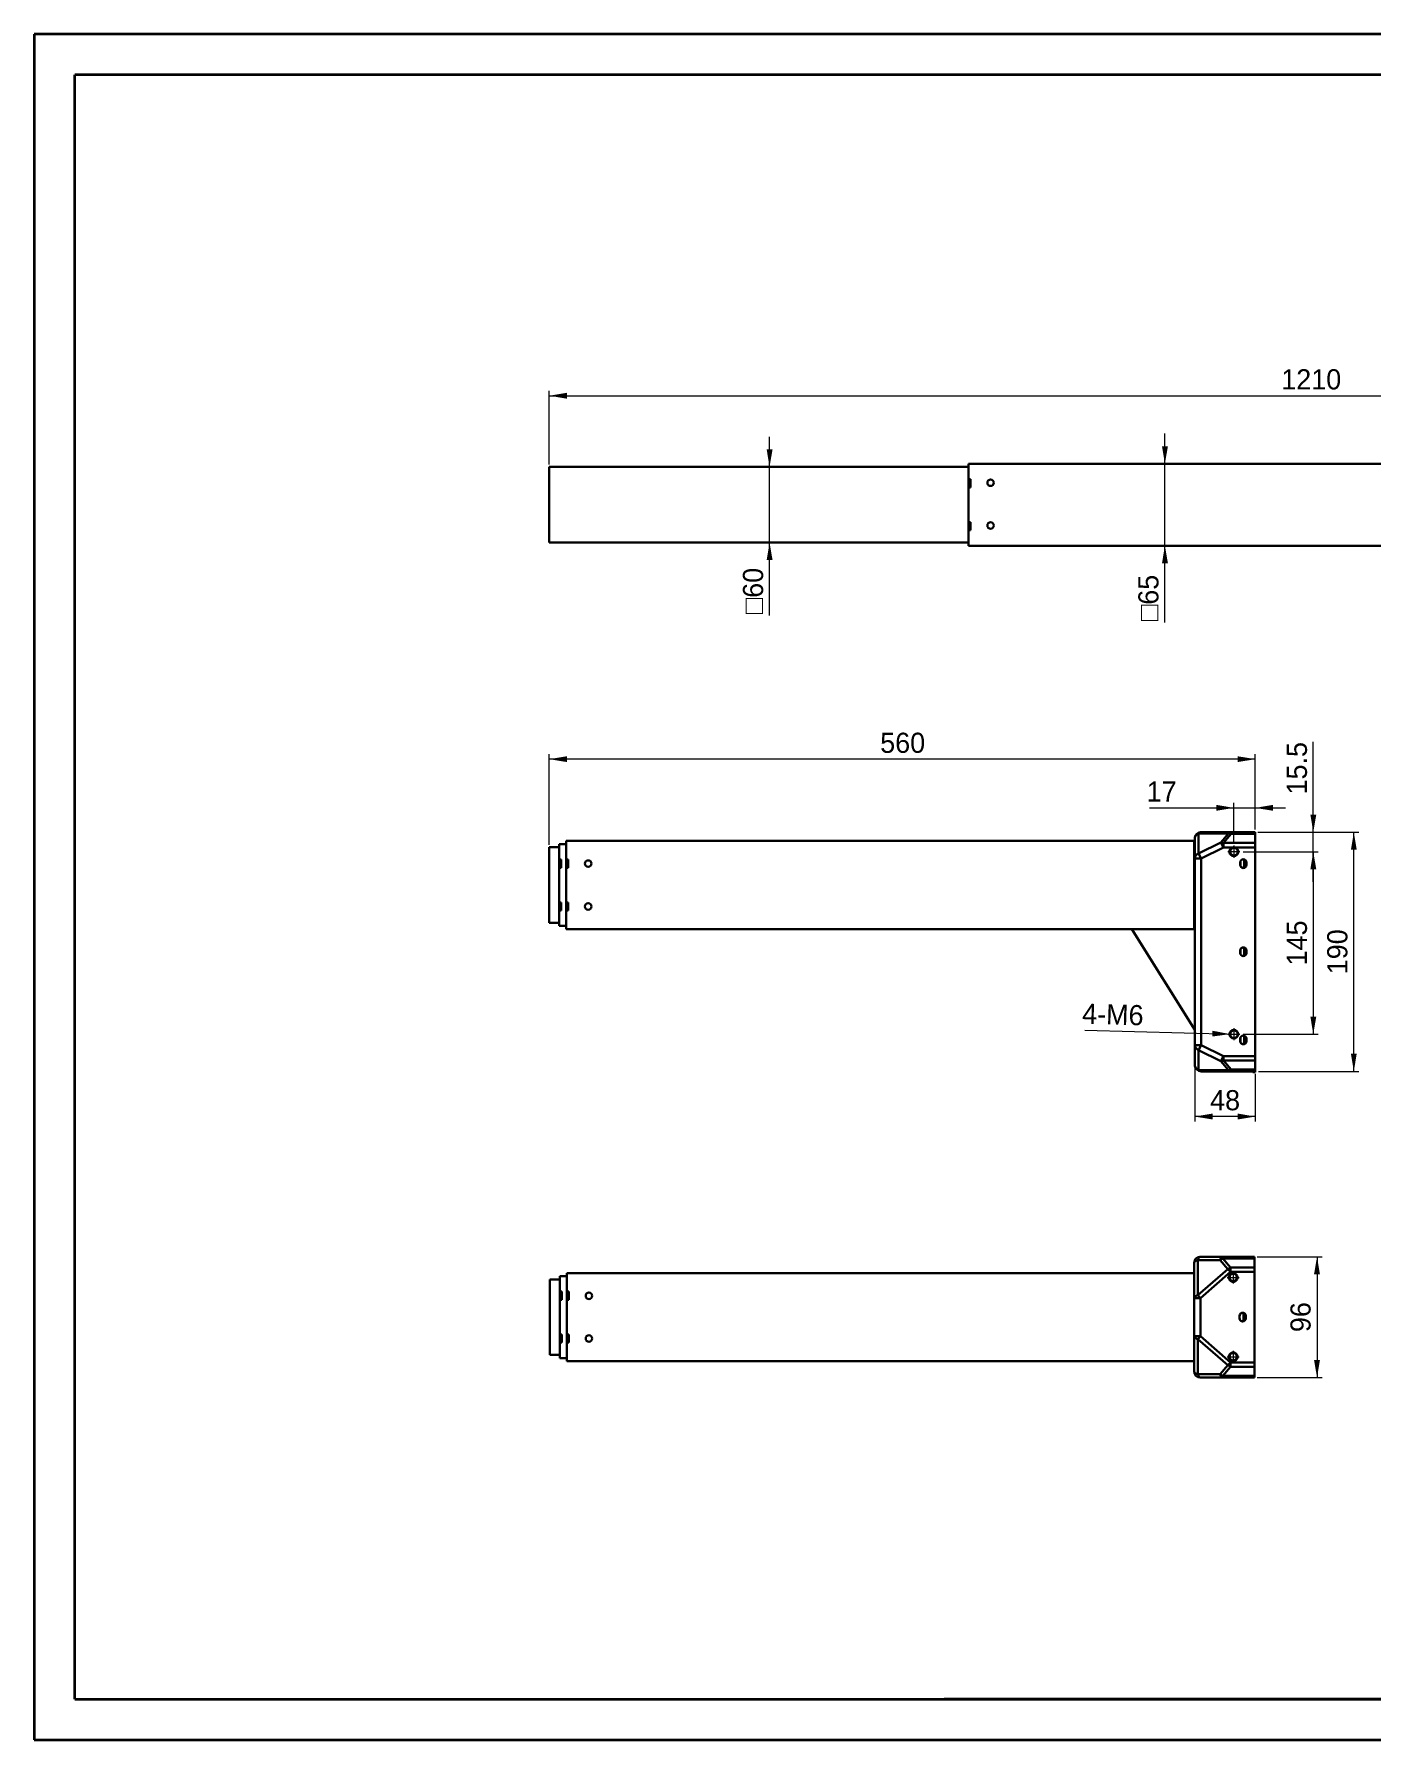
# Model space of a CAD drawing. Header units: millimetres. Extents: x 0 to 1916, y 0 to 1355.
# Drawn here: x 0 to 1062, y 0 to 1355 of the extents above; entities that cross this region are included whole.
import ezdxf

# ---------------------------------------------------------------- set-up
doc = ezdxf.new("R2010")
doc.units = ezdxf.units.MM
doc.linetypes.add('CENTER2', pattern=[7.5, 5, -1, 0.5, -1])
doc.layers.get('0').update_dxf_attribs({"lineweight": 18})
for name, color, linetype, lineweight in [('CAXA0', 7, 'Continuous', 70), ('CAXA3', 7, 'Continuous', 18), ('輪廓線', 7, 'Continuous', 20)]:
    doc.layers.add(name, color=color, linetype=linetype, lineweight=lineweight)
doc.dimstyles.new('ISO-25', dxfattribs={"dimtxt": 6, "dimasz": 6, "dimexe": 0.5, "dimexo": 0.625, "dimgap": 1.2, "dimtad": 1, "dimdsep": 46, "dimtxsty": 'Standard', "dimcen": 2.5, "dimdle": 12, "dimclrd": 3, "dimclre": 3, "dimclrt": 3, "dimadec": 0, "dimazin": 0, "dimtfac": 1, "dimtmove": 0, "dimatfit": 3, "dimfxl": 0, "dimarcsym": 0})

# ---------------------------------------------------------------- blocks, each defined once
blk = doc.blocks.new('*X4')
at = {"layer": '輪廓線', "linetype": 'Continuous', "lineweight": 15}
for points in [[(583.9, 1011.1), (581.6, 1025.1), (586.3, 1025.1)], [(583.9, 951.1), (581.6, 937.1), (586.3, 937.1)]]:
    blk.add_hatch(color=0, dxfattribs=at).paths.add_polyline_path(points, flags=0)
at = {"layer": '輪廓線', "color": 0, "linetype": 'Continuous', "lineweight": 15}
for p, q in [((583.9, 893), (583.9, 1035.1)), ((563, 1011.1), (587.9, 1011.1))]:
    blk.add_line(p, q, dxfattribs=at)
at = {"layer": '輪廓線', "color": 0, "lineweight": 15, "insert": (570.9, 912.6), "char_height": 16, "width": 78.489, "attachment_point": 5, "rotation": 90}
blk.add_mtext('{\\Fgdt,gbcbig.shx;o}60', dxfattribs=at)
blk = doc.blocks.new('*X5')
at = {"layer": '輪廓線', "linetype": 'Continuous', "lineweight": 15}
for points in [[(921.6, 495.1), (935.6, 492.8), (935.6, 497.5)], [(969.6, 495.1), (955.6, 492.8), (955.6, 497.5)]]:
    blk.add_hatch(color=0, dxfattribs=at).paths.add_polyline_path(points, flags=0)
at = {"layer": '輪廓線', "color": 0, "linetype": 'Continuous', "lineweight": 15}
for p, q in [((921.6, 534), (921.6, 491.1)), ((969.6, 529), (969.6, 491.1)), ((969.6, 495.1), (921.6, 495.1))]:
    blk.add_line(p, q, dxfattribs=at)
at = {"layer": '輪廓線', "color": 0, "lineweight": 15, "insert": (945.6, 508), "char_height": 16, "width": 41.475, "attachment_point": 5}
blk.add_mtext('48', dxfattribs=at)
blk = doc.blocks.new('*X6')
at = {"layer": '輪廓線', "linetype": 'Continuous', "lineweight": 15}
for points in [[(897.8, 1013.6), (895.5, 1027.6), (900.2, 1027.6)], [(897.8, 948.6), (895.5, 934.6), (900.2, 934.6)]]:
    blk.add_hatch(color=0, dxfattribs=at).paths.add_polyline_path(points, flags=0)
at = {"layer": '輪廓線', "color": 0, "linetype": 'Continuous', "lineweight": 15}
for p, q in [((897.8, 887.6), (897.8, 1037.6)), ((884, 1013.6), (901.8, 1013.6)), ((886, 948.6), (901.8, 948.6))]:
    blk.add_line(p, q, dxfattribs=at)
at = {"layer": '輪廓線', "color": 0, "lineweight": 15, "insert": (884.8, 907.1), "char_height": 16, "width": 77.953, "attachment_point": 5, "rotation": 90}
blk.add_mtext('{\\Fgdt,gbcbig.shx;o}65', dxfattribs=at)
blk = doc.blocks.new('*X8')
at = {"layer": '輪廓線', "linetype": 'Continuous', "lineweight": 15}
for points in [[(1047.8, 721), (1045.5, 707), (1050.1, 707)], [(1047.8, 531), (1045.5, 545), (1050.1, 545)]]:
    blk.add_hatch(color=0, dxfattribs=at).paths.add_polyline_path(points, flags=0)
at = {"layer": '輪廓線', "color": 0, "linetype": 'Continuous', "lineweight": 15}
for p, q in [((971.6, 721), (1051.8, 721)), ((1047.8, 531), (1047.8, 721)), ((972.1, 531), (1051.8, 531))]:
    blk.add_line(p, q, dxfattribs=at)
at = {"layer": '輪廓線', "color": 0, "lineweight": 15, "insert": (1034.8, 626), "char_height": 16, "width": 61.14, "attachment_point": 5, "rotation": 90}
blk.add_mtext('190', dxfattribs=at)
blk = doc.blocks.new('*X9')
at = {"layer": '輪廓線', "linetype": 'Continuous', "lineweight": 15}
for points in [[(409, 779), (423, 776.7), (423, 781.3)], [(969.6, 779), (955.6, 776.7), (955.6, 781.3)]]:
    blk.add_hatch(color=0, dxfattribs=at).paths.add_polyline_path(points, flags=0)
at = {"layer": '輪廓線', "color": 0, "linetype": 'Continuous', "lineweight": 15}
for p, q in [((409, 711), (409, 783)), ((969.6, 779), (409, 779)), ((969.6, 723), (969.6, 783))]:
    blk.add_line(p, q, dxfattribs=at)
at = {"layer": '輪廓線', "color": 0, "lineweight": 15, "insert": (689.6, 791.9), "char_height": 16, "width": 63.642, "attachment_point": 5}
blk.add_mtext('560', dxfattribs=at)
blk = doc.blocks.new('*X10')
at = {"layer": '輪廓線', "linetype": 'Continuous', "lineweight": 15}
for points in [[(1015.6, 705.5), (1018, 691.5), (1013.3, 691.5)], [(1015.6, 560.5), (1018, 574.5), (1013.3, 574.5)]]:
    blk.add_hatch(color=0, dxfattribs=at).paths.add_polyline_path(points, flags=0)
at = {"layer": '輪廓線', "color": 0, "linetype": 'Continuous', "lineweight": 15}
for p, q in [((959.9, 705.5), (1019.6, 705.5)), ((1015.6, 705.5), (1015.6, 560.5)), ((959.9, 560.5), (1019.6, 560.5))]:
    blk.add_line(p, q, dxfattribs=at)
at = {"layer": '輪廓線', "color": 0, "lineweight": 15, "insert": (1002.7, 633), "char_height": 16, "width": 60.603, "attachment_point": 5, "rotation": 90}
blk.add_mtext('145', dxfattribs=at)
blk = doc.blocks.new('*X11')
at = {"layer": '輪廓線', "linetype": 'Continuous', "lineweight": 15}
for points in [[(952.6, 740.3), (938.6, 742.7), (938.6, 738)], [(969.6, 740.3), (983.6, 742.7), (983.6, 738)]]:
    blk.add_hatch(color=0, dxfattribs=at).paths.add_polyline_path(points, flags=0)
at = {"layer": '輪廓線', "color": 0, "linetype": 'Continuous', "lineweight": 15}
for p, q in [((885.7, 740.3), (993.6, 740.3)), ((952.6, 712.3), (952.6, 744.3)), ((969.6, 723), (969.6, 744.3))]:
    blk.add_line(p, q, dxfattribs=at)
at = {"layer": '輪廓線', "color": 0, "lineweight": 15, "insert": (895.2, 753.3), "char_height": 16, "width": 37.899, "attachment_point": 5}
blk.add_mtext('17', dxfattribs=at)
blk = doc.blocks.new('*X12')
at = {"layer": '輪廓線', "linetype": 'Continuous', "lineweight": 15}
for points in [[(1015.6, 721), (1013.3, 735), (1018, 735)], [(1015.6, 705.5), (1013.3, 691.5), (1018, 691.5)]]:
    blk.add_hatch(color=0, dxfattribs=at).paths.add_polyline_path(points, flags=0)
at = {"layer": '輪廓線', "color": 0, "linetype": 'Continuous', "lineweight": 15}
blk.add_line((1015.6, 681.5), (1015.6, 792.7), dxfattribs=at)
at = {"layer": '輪廓線', "color": 0, "lineweight": 15, "insert": (1002.7, 771.8), "char_height": 16, "width": 83.486, "attachment_point": 5, "rotation": 90}
blk.add_mtext('15.5', dxfattribs=at)
blk = doc.blocks.new('*X13')
at = {"layer": '輪廓線', "linetype": 'Continuous', "lineweight": 15}
blk.add_hatch(color=0, dxfattribs=at).paths.add_polyline_path([(949.6, 560.6), (935.6, 563.3), (935.5, 558.7)], flags=0)
at = {"layer": '輪廓線', "color": 0, "linetype": 'Continuous', "lineweight": 15}
blk.add_line((834.3, 563.8), (952.6, 560.5), dxfattribs=at)
at = {"layer": '輪廓線', "color": 0, "linetype": 'Continuous', "lineweight": 15, "insert": (856.5, 576.1), "char_height": 16, "width": 87.598, "attachment_point": 5, "rotation": 358.3892}
blk.add_mtext('4-M6', dxfattribs=at)
blk = doc.blocks.new('*X14')
at = {"layer": '輪廓線', "linetype": 'Continuous', "lineweight": 15}
for points in [[(409, 1067.7), (423, 1070), (423, 1065.3)], [(1619, 1067.7), (1605, 1070), (1605, 1065.3)]]:
    blk.add_hatch(color=0, dxfattribs=at).paths.add_polyline_path(points, flags=0)
at = {"layer": '輪廓線', "color": 0, "linetype": 'Continuous', "lineweight": 15}
for p, q in [((409, 1013.1), (409, 1071.7)), ((1619, 1020.1), (1619, 1071.7)), ((409, 1067.7), (1619, 1067.7))]:
    blk.add_line(p, q, dxfattribs=at)
at = {"layer": '輪廓線', "color": 0, "lineweight": 15, "insert": (1014, 1080.6), "char_height": 16, "width": 84.022, "attachment_point": 5}
blk.add_mtext('1210', dxfattribs=at)
blk = doc.blocks.new('*X15')
at = {"layer": '輪廓線', "linetype": 'Continuous', "lineweight": 15}
for points in [[(1018.6, 383.8), (1020.9, 369.8), (1016.2, 369.8)], [(1018.6, 287.8), (1020.9, 301.8), (1016.2, 301.8)]]:
    blk.add_hatch(color=0, dxfattribs=at).paths.add_polyline_path(points, flags=0)
at = {"layer": '輪廓線', "color": 0, "linetype": 'Continuous', "lineweight": 15}
for p, q in [((971, 383.8), (1022.6, 383.8)), ((1018.6, 383.8), (1018.6, 287.8)), ((971, 287.8), (1022.6, 287.8))]:
    blk.add_line(p, q, dxfattribs=at)
at = {"layer": '輪廓線', "color": 0, "lineweight": 15, "insert": (1005.6, 335.8), "char_height": 16, "width": 41.475, "attachment_point": 5, "rotation": 90}
blk.add_mtext('96', dxfattribs=at)

msp = doc.modelspace()

# ---------------------------------------------------------------- linework, layer by layer
at = {"linetype": 'Continuous', "lineweight": 30}
for p, q in [((409.02, 1011.077), (741.92, 1011.077)), ((409.02, 1011.077), (409.02, 951.077)), ((741.92, 1013.577), (1072.47, 1013.577)), ((741.92, 1008.577), (741.92, 1013.577)), ((741.92, 1001.327), (741.92, 1008.577)), ((741.92, 960.452), (741.92, 1001.702)), ((741.92, 1001.327), (743.52, 1001.327)), ((741.92, 994.827), (743.52, 994.827)), ((743.52, 1001.327), (743.52, 994.827)), ((741.92, 967.327), (743.52, 967.327)), ((743.52, 967.327), (743.52, 960.827)), ((409.02, 951.077), (741.92, 951.077)), ((741.92, 960.827), (743.52, 960.827)), ((741.92, 953.577), (741.92, 960.827)), ((741.92, 948.577), (741.92, 953.577)), ((741.92, 948.577), (1072.47, 948.577)), ((948.339, 720.006), (924.579, 720.006)), ((948.339, 720.006), (924.579, 720.006)), ((924.579, 720.006), (924.579, 704.085)), ((924.579, 720.006), (924.579, 704.085)), ((969.57, 721.023), (926.57, 721.023)), ((969.57, 721.023), (926.57, 721.023)), ((942.278, 712.934), (948.339, 720.006)), ((942.278, 712.934), (948.339, 720.006)), ((944.269, 712.488), (950.33, 719.559)), ((944.269, 712.488), (950.33, 719.559)), ((950.33, 719.559), (950.33, 721.023)), ((950.33, 719.559), (950.33, 721.023)), ((969.57, 719.559), (950.33, 719.559)), ((969.57, 719.559), (950.33, 719.559)), ((969.57, 721.023), (969.57, 531.023)), ((969.57, 721.023), (969.57, 530.273)), ((409.02, 709.023), (416.92, 709.023)), ((409.02, 709.023), (409.02, 649.023)), ((416.92, 711.523), (422.47, 711.523)), ((416.92, 706.523), (416.92, 711.523)), ((416.92, 699.273), (416.92, 706.523)), ((422.47, 714.023), (921.02, 714.023)), ((422.47, 709.023), (422.47, 714.023)), ((422.47, 699.273), (422.47, 709.023)), ((921.02, 714.023), (921.02, 644.023)), ((921.57, 716.023), (921.57, 536.023)), ((921.57, 716.023), (921.57, 536.023)), ((924.579, 704.085), (942.278, 712.934)), ((924.579, 704.085), (942.278, 712.934)), ((926.57, 700.102), (944.269, 708.952)), ((926.57, 700.102), (944.269, 708.952)), ((944.269, 708.952), (942.278, 712.934)), ((944.269, 708.952), (942.278, 712.934)), ((944.269, 712.488), (969.57, 712.488)), ((944.269, 712.488), (969.57, 712.488)), ((944.269, 708.952), (944.269, 712.488)), ((944.269, 708.952), (944.269, 712.488)), ((944.269, 708.952), (951.868, 708.952)), ((944.269, 708.952), (951.868, 708.952)), ((951.868, 708.952), (951.968, 708.462)), ((951.868, 708.952), (951.968, 708.462)), ((953.272, 708.952), (953.171, 708.462)), ((953.272, 708.952), (953.171, 708.462)), ((953.272, 708.952), (969.57, 708.952)), ((953.272, 708.952), (969.57, 708.952)), ((416.92, 658.398), (416.92, 699.648)), ((416.92, 699.273), (418.52, 699.273)), ((416.92, 692.773), (418.52, 692.773)), ((418.52, 699.273), (418.52, 692.773)), ((422.47, 699.273), (424.07, 699.273)), ((422.47, 657.896), (422.47, 699.146)), ((422.47, 692.773), (424.07, 692.773)), ((424.07, 699.273), (424.07, 692.773)), ((921.57, 700.102), (926.57, 700.102)), ((921.57, 700.102), (926.57, 700.102)), ((926.57, 700.102), (924.579, 704.085)), ((926.57, 700.102), (924.579, 704.085)), ((926.57, 551.944), (926.57, 700.102)), ((926.57, 551.944), (926.57, 700.102)), ((957.57, 697.023), (957.57, 695.023)), ((957.57, 697.023), (957.57, 695.023)), ((957.72, 695.023), (957.72, 697.023)), ((960.72, 692.765), (960.72, 699.282)), ((962.42, 695.023), (962.42, 697.023)), ((962.57, 695.023), (962.57, 697.023)), ((962.57, 695.023), (962.57, 697.023)), ((416.92, 665.273), (418.52, 665.273)), ((418.52, 665.273), (418.52, 658.773)), ((422.47, 665.273), (424.07, 665.273)), ((424.07, 665.273), (424.07, 658.773)), ((416.92, 658.773), (418.52, 658.773)), ((416.92, 651.523), (416.92, 658.773)), ((416.92, 646.523), (416.92, 651.523)), ((422.47, 658.773), (424.07, 658.773)), ((422.47, 649.023), (422.47, 658.773)), ((409.02, 649.023), (416.92, 649.023)), ((416.92, 646.523), (422.47, 646.523)), ((422.47, 644.023), (422.47, 649.023)), ((422.47, 644.023), (921.02, 644.023)), ((921.57, 564.023), (871.57, 644.023)), ((957.57, 627.023), (957.57, 625.023)), ((957.57, 627.023), (957.57, 625.023)), ((957.72, 625.023), (957.72, 627.023)), ((960.72, 622.765), (960.72, 629.282)), ((962.42, 625.023), (962.42, 627.023)), ((962.57, 625.023), (962.57, 627.023)), ((962.57, 625.023), (962.57, 627.023)), ((957.57, 557.023), (957.57, 555.023)), ((957.57, 557.023), (957.57, 555.023)), ((957.72, 555.023), (957.72, 557.023)), ((960.72, 552.765), (960.72, 559.282)), ((962.42, 555.023), (962.42, 557.023)), ((962.57, 555.023), (962.57, 557.023)), ((962.57, 555.023), (962.57, 557.023)), ((921.57, 551.944), (926.57, 551.944)), ((921.57, 551.944), (926.57, 551.944)), ((926.57, 551.944), (924.579, 547.962)), ((926.57, 551.944), (924.579, 547.962)), ((924.579, 547.962), (942.278, 539.112)), ((924.579, 547.962), (942.278, 539.112)), ((924.579, 532.041), (924.579, 547.962)), ((924.579, 532.041), (924.579, 547.962)), ((926.57, 551.944), (944.269, 543.094)), ((926.57, 551.944), (944.269, 543.094)), ((944.269, 543.094), (942.278, 539.112)), ((944.269, 543.094), (942.278, 539.112)), ((944.269, 543.094), (969.57, 543.094)), ((944.269, 543.094), (969.57, 543.094)), ((944.269, 543.094), (944.269, 539.559)), ((944.269, 543.094), (944.269, 539.559)), ((948.339, 532.041), (924.579, 532.041)), ((948.339, 532.041), (924.579, 532.041)), ((969.57, 531.023), (926.57, 531.023)), ((969.57, 531.023), (926.57, 531.023)), ((942.278, 539.112), (948.339, 532.041)), ((942.278, 539.112), (948.339, 532.041)), ((944.269, 539.559), (969.57, 539.559)), ((944.269, 539.559), (969.57, 539.559)), ((944.269, 539.559), (950.33, 532.488)), ((944.269, 539.559), (950.33, 532.488)), ((969.57, 532.488), (950.33, 532.488)), ((969.57, 532.488), (950.33, 532.488)), ((950.33, 532.488), (950.33, 531.023)), ((950.33, 532.488), (950.33, 531.023)), ((967.57, 531.023), (967.57, 530.273)), ((967.57, 530.273), (969.57, 530.273)), ((941.728, 381.07), (924.029, 381.07)), ((941.728, 381.07), (924.029, 381.07)), ((924.029, 381.07), (924.029, 353.208)), ((924.029, 381.07), (924.029, 353.208)), ((969.02, 383.794), (926.02, 383.794)), ((969.02, 383.794), (926.02, 383.794)), ((947.789, 373.998), (941.728, 381.07)), ((947.789, 373.998), (941.728, 381.07)), ((943.719, 382.33), (943.719, 383.794)), ((943.719, 382.33), (943.719, 383.794)), ((969.02, 382.33), (943.719, 382.33)), ((969.02, 382.33), (943.719, 382.33)), ((949.78, 375.258), (943.719, 382.33)), ((949.78, 375.258), (943.719, 382.33)), ((969.02, 287.794), (969.02, 383.794)), ((969.02, 339.794), (969.02, 383.794)), ((417.47, 368.294), (423.02, 368.294)), ((417.47, 368.294), (417.47, 363.294)), ((423.02, 370.794), (921.02, 370.794)), ((423.02, 370.794), (423.02, 365.794)), ((921.02, 378.794), (921.02, 292.794)), ((921.02, 378.794), (921.02, 292.794)), ((921.02, 300.794), (921.02, 370.794)), ((924.029, 353.208), (947.789, 373.998)), ((924.029, 353.208), (947.789, 373.998)), ((926.02, 350.933), (949.78, 371.723)), ((926.02, 350.933), (949.78, 371.723)), ((949.78, 371.723), (947.789, 373.998)), ((949.78, 371.723), (947.789, 373.998)), ((949.78, 375.258), (969.02, 375.258)), ((949.78, 375.258), (969.02, 375.258)), ((949.78, 371.723), (949.78, 375.258)), ((949.78, 371.723), (949.78, 375.258)), ((949.78, 371.723), (969.02, 371.723)), ((949.78, 371.723), (969.02, 371.723)), ((409.57, 365.794), (417.47, 365.794)), ((409.57, 365.794), (409.57, 305.794)), ((417.47, 363.294), (417.47, 356.044)), ((417.47, 356.419), (417.47, 315.169)), ((417.47, 356.044), (419.07, 356.044)), ((419.07, 349.544), (419.07, 356.044)), ((423.02, 365.794), (423.02, 356.044)), ((423.02, 356.419), (423.02, 315.169)), ((423.02, 356.044), (424.62, 356.044)), ((424.62, 356.044), (424.62, 349.544)), ((926.02, 350.933), (924.029, 353.208)), ((926.02, 350.933), (924.029, 353.208)), ((417.47, 349.544), (419.07, 349.544)), ((423.02, 349.544), (424.62, 349.544)), ((921.02, 350.933), (926.02, 350.933)), ((921.02, 350.933), (926.02, 350.933)), ((926.02, 350.933), (926.02, 320.656)), ((926.02, 350.933), (926.02, 320.656)), ((960.17, 339.052), (960.17, 332.536)), ((957.02, 334.794), (957.02, 336.794)), ((957.166, 334.816), (957.166, 336.772)), ((961.87, 336.794), (961.87, 334.794)), ((962.02, 336.794), (962.02, 334.794)), ((969.02, 287.794), (969.02, 331.794)), ((417.47, 322.044), (419.07, 322.044)), ((417.47, 315.544), (419.07, 315.544)), ((417.47, 315.544), (417.47, 308.294)), ((419.07, 315.544), (419.07, 322.044)), ((423.02, 322.044), (424.62, 322.044)), ((423.02, 315.544), (424.62, 315.544)), ((423.02, 315.544), (423.02, 305.794)), ((424.62, 322.044), (424.62, 315.544)), ((926.02, 320.656), (921.02, 320.656)), ((926.02, 320.656), (921.02, 320.656)), ((926.02, 320.656), (924.029, 318.38)), ((926.02, 320.656), (924.029, 318.38)), ((947.789, 297.59), (924.029, 318.38)), ((947.789, 297.59), (924.029, 318.38)), ((924.029, 318.38), (924.029, 290.518)), ((924.029, 318.38), (924.029, 290.518)), ((949.78, 299.865), (926.02, 320.656)), ((949.78, 299.865), (926.02, 320.656)), ((409.57, 305.794), (417.47, 305.794)), ((417.47, 308.294), (417.47, 303.294)), ((417.47, 303.294), (423.02, 303.294)), ((423.02, 305.794), (423.02, 300.794)), ((423.02, 300.794), (921.02, 300.794)), ((949.78, 299.865), (947.789, 297.59)), ((949.78, 299.865), (947.789, 297.59)), ((969.02, 299.865), (949.78, 299.865)), ((969.02, 299.865), (949.78, 299.865)), ((949.78, 296.33), (949.78, 299.865)), ((949.78, 296.33), (949.78, 299.865)), ((924.029, 290.518), (941.728, 290.518)), ((924.029, 290.518), (941.728, 290.518)), ((926.02, 287.794), (969.02, 287.794)), ((926.02, 287.794), (969.02, 287.794)), ((941.728, 290.518), (947.789, 297.59)), ((941.728, 290.518), (947.789, 297.59)), ((943.719, 289.258), (949.78, 296.33)), ((943.719, 289.258), (949.78, 296.33)), ((943.719, 289.258), (969.02, 289.258)), ((943.719, 289.258), (969.02, 289.258)), ((943.719, 287.794), (943.719, 289.258)), ((943.719, 287.794), (943.719, 289.258)), ((969.02, 296.33), (949.78, 296.33)), ((969.02, 296.33), (949.78, 296.33))]:
    msp.add_line(p, q, dxfattribs=at)
at = {"linetype": 'CENTER2', "lineweight": 15, "ltscale": 2}
for p, q in [((947.784, 705.523), (957.356, 705.523)), ((952.57, 710.323), (952.57, 700.723)), ((947.784, 560.523), (957.356, 560.523)), ((952.57, 565.323), (952.57, 555.723)), ((947.234, 367.294), (956.806, 367.294)), ((952.02, 372.094), (952.02, 362.494)), ((947.234, 304.294), (956.806, 304.294)), ((952.02, 309.094), (952.02, 299.494))]:
    msp.add_line(p, q, dxfattribs=at)
at = {"linetype": 'Continuous', "lineweight": 30}
for centre, radius in [((759.42, 998.579), 2.6), ((759.42, 964.579), 2.6), ((952.57, 705.523), 3), ((952.57, 705.523), 3), ((439.97, 696.023), 2.6), ((439.97, 662.023), 2.6), ((952.57, 560.523), 3.5), ((952.57, 560.523), 3.5), ((952.57, 560.523), 3), ((952.57, 560.523), 3), ((952.02, 367.294), 3), ((440.52, 352.794), 2.6), ((440.52, 318.794), 2.6), ((952.02, 304.294), 3)]:
    msp.add_circle(centre, radius, dxfattribs=at)
for centre, radius, start, end in [((926.57, 716.023), 5, 90, 180), ((926.57, 716.023), 5, 90, 180), ((925.339, 716.023), 3.769, 174.399606, 179.991019), ((952.57, 705.523), 3.5, 101.565854, 78.434146), ((952.57, 705.523), 3.5, 101.565854, 78.434146), ((952.572, 705.856), 3.175, 90.035138, 102.80561), ((952.575, 705.842), 3.189, 101.394233, 102.810559), ((952.574, 705.848), 3.183, 99.978132, 101.394331), ((952.571, 705.866), 3.165, 90.0165, 99.975406), ((952.568, 705.856), 3.175, 77.194389, 89.964863), ((952.57, 705.882), 3.149, 88.566029, 89.999722), ((952.568, 705.857), 3.175, 77.190575, 88.539256), ((960.07, 697.023), 2.5, 0, 180), ((960.07, 697.023), 2.5, 0, 180), ((960.07, 695.023), 2.5, 180, 0), ((960.07, 695.023), 2.5, 180, 0), ((960.07, 697.023), 2.35, 0, 180), ((960.07, 695.023), 2.35, 180, 0), ((960.07, 627.023), 2.5, 0, 180), ((960.07, 627.023), 2.5, 0, 180), ((960.07, 625.023), 2.5, 180, 0), ((960.07, 625.023), 2.5, 180, 0), ((960.07, 627.023), 2.35, 0, 180), ((960.07, 625.023), 2.35, 180, 0), ((960.07, 557.023), 2.5, 0, 180), ((960.07, 557.023), 2.5, 0, 180), ((960.07, 557.023), 2.35, 0, 180), ((960.07, 555.023), 2.5, 180, 360), ((960.07, 555.023), 2.5, 180, 360), ((960.07, 555.023), 2.35, 180, 360), ((925.339, 536.024), 3.769, 180.008981, 185.600394), ((926.57, 536.023), 5, 180, 270), ((926.57, 536.023), 5, 180, 270), ((926.02, 378.794), 5, 90, 180), ((926.02, 378.794), 5, 90, 180), ((959.52, 336.794), 2.5, 0, 180), ((959.52, 336.794), 2.35, 73.942867, 180.543286), ((959.52, 336.794), 2.35, 0, 73.942867), ((959.52, 334.794), 2.5, 180, 0), ((959.52, 334.794), 2.35, 179.456715, 286.057133), ((959.52, 334.794), 2.35, 286.057133, 0), ((944.156, 322.4), 23.009, 289.95323, 296.984257), ((926.02, 292.794), 5, 180, 270), ((926.02, 292.794), 5, 180, 270)]:
    msp.add_arc(centre, radius, start, end, dxfattribs=at)
at = {"linetype": 'CENTER2', "lineweight": 15, "ltscale": 2}
for centre in [(952.02, 367.294), (952.02, 304.294)]:
    msp.add_arc(centre, 2.6, 270, 180, dxfattribs=at)
at = {"linetype": 'Continuous', "lineweight": 30}
for points, knots in [([(921.57, 716.023), (921.57, 716.863), (922.207, 718.64), (923.733, 719.687), (924.579, 720.006)], [0, 0, 0, 0, 2.54664541, 5.28949333, 5.28949333, 5.28949333, 5.28949333]), ([(921.588, 716.391), (921.626, 716.78), (921.829, 717.563), (922.698, 718.97), (923.791, 719.708), (924.579, 720.006)], [0, 0, 0, 0, 1.1806834, 2.39322101, 4.9337519, 4.9337519, 4.9337519, 4.9337519]), ([(926.57, 721.023), (926.209, 721.023), (925.438, 720.819), (924.842, 720.31), (924.579, 720.006)], [0, 0, 0, 0, 1.08858532, 2.30258778, 2.30258778, 2.30258778, 2.30258778]), ([(926.57, 721.023), (926.209, 721.023), (925.438, 720.819), (924.842, 720.31), (924.579, 720.006)], [0, 0, 0, 0, 1.08858532, 2.30258778, 2.30258778, 2.30258778, 2.30258778]), ([(950.33, 721.023), (949.97, 721.023), (949.199, 720.819), (948.603, 720.31), (948.339, 720.006)], [0, 0, 0, 0, 1.08858466, 2.30258808, 2.30258808, 2.30258808, 2.30258808]), ([(950.33, 719.559), (950.161, 719.631), (949.524, 719.874), (948.838, 720.009), (948.339, 720.006)], [0, 0, 0, 0, 0.55354782, 2.05305363, 2.05305363, 2.05305363, 2.05305363]), ([(950.33, 719.559), (950.161, 719.631), (949.524, 719.874), (948.838, 720.009), (948.339, 720.006)], [0, 0, 0, 0, 0.55354782, 2.05305363, 2.05305363, 2.05305363, 2.05305363]), ([(950.33, 721.023), (950.211, 721.023), (949.721, 720.983), (949.253, 720.775), (948.949, 720.562)], [0, 0, 0, 0, 0.3584106, 1.4770088, 1.4770088, 1.4770088, 1.4770088]), ([(944.269, 712.488), (944.1, 712.56), (943.463, 712.803), (942.777, 712.938), (942.278, 712.934)], [0, 0, 0, 0, 0.55354807, 2.05305363, 2.05305363, 2.05305363, 2.05305363]), ([(944.269, 712.488), (944.1, 712.56), (943.463, 712.803), (942.777, 712.938), (942.278, 712.934)], [0, 0, 0, 0, 0.55354807, 2.05305363, 2.05305363, 2.05305363, 2.05305363]), ([(921.57, 700.102), (921.57, 700.523), (921.717, 701.38), (922.563, 702.944), (923.733, 703.766), (924.579, 704.085)], [0, 0, 0, 0, 1.26845782, 2.56865949, 5.29873375, 5.29873375, 5.29873375, 5.29873375]), ([(921.57, 700.102), (921.57, 700.942), (922.207, 702.719), (923.733, 703.766), (924.579, 704.085)], [0, 0, 0, 0, 2.54664625, 5.2894931, 5.2894931, 5.2894931, 5.2894931]), ([(921.57, 551.944), (921.57, 551.524), (921.717, 550.667), (922.563, 549.103), (923.733, 548.281), (924.579, 547.962)], [0, 0, 0, 0, 1.26845782, 2.56865949, 5.29873375, 5.29873375, 5.29873375, 5.29873375]), ([(921.57, 551.944), (921.57, 551.105), (922.207, 549.328), (923.733, 548.281), (924.579, 547.962)], [0, 0, 0, 0, 2.54664625, 5.2894931, 5.2894931, 5.2894931, 5.2894931]), ([(921.57, 536.023), (921.57, 535.184), (922.207, 533.407), (923.733, 532.36), (924.579, 532.041)], [0, 0, 0, 0, 2.54664541, 5.28949333, 5.28949333, 5.28949333, 5.28949333]), ([(921.588, 535.656), (921.626, 535.267), (921.829, 534.484), (922.698, 533.077), (923.791, 532.338), (924.579, 532.041)], [0, 0, 0, 0, 1.1806834, 2.39322101, 4.9337519, 4.9337519, 4.9337519, 4.9337519]), ([(926.57, 531.023), (926.209, 531.023), (925.438, 531.227), (924.842, 531.737), (924.579, 532.041)], [0, 0, 0, 0, 1.08858531, 2.30258778, 2.30258778, 2.30258778, 2.30258778]), ([(926.57, 531.023), (926.209, 531.023), (925.438, 531.227), (924.842, 531.737), (924.579, 532.041)], [0, 0, 0, 0, 1.08858532, 2.30258778, 2.30258778, 2.30258778, 2.30258778]), ([(944.269, 539.559), (944.1, 539.486), (943.463, 539.244), (942.777, 539.109), (942.278, 539.112)], [0, 0, 0, 0, 0.55354807, 2.05305363, 2.05305363, 2.05305363, 2.05305363]), ([(944.269, 539.559), (944.1, 539.486), (943.463, 539.244), (942.777, 539.109), (942.278, 539.112)], [0, 0, 0, 0, 0.55354807, 2.05305363, 2.05305363, 2.05305363, 2.05305363]), ([(950.33, 532.488), (950.161, 532.415), (949.524, 532.173), (948.838, 532.038), (948.339, 532.041)], [0, 0, 0, 0, 0.55354782, 2.05305363, 2.05305363, 2.05305363, 2.05305363]), ([(950.33, 532.488), (950.161, 532.415), (949.524, 532.173), (948.838, 532.038), (948.339, 532.041)], [0, 0, 0, 0, 0.55354782, 2.05305363, 2.05305363, 2.05305363, 2.05305363]), ([(950.33, 531.023), (949.97, 531.023), (949.199, 531.227), (948.603, 531.737), (948.339, 532.041)], [0, 0, 0, 0, 1.08858466, 2.30258808, 2.30258808, 2.30258808, 2.30258808]), ([(950.33, 531.023), (949.97, 531.023), (949.199, 531.227), (948.603, 531.737), (948.339, 532.041)], [0, 0, 0, 0, 1.08858466, 2.30258808, 2.30258808, 2.30258808, 2.30258808]), ([(921.02, 378.794), (921.02, 378.915), (921.058, 379.165), (921.362, 379.825), (922.382, 380.604), (923.423, 380.939), (924.029, 381.07)], [0, 0, 0, 0, 0.36418298, 0.75077531, 2.16477266, 4.03205031, 4.03205031, 4.03205031, 4.03205031]), ([(921.02, 378.794), (921.02, 379.041), (921.261, 379.759), (922.383, 380.599), (923.423, 380.939), (924.029, 381.07)], [0, 0, 0, 0, 0.74475734, 2.16062891, 4.03038162, 4.03038162, 4.03038162, 4.03038162]), ([(926.02, 383.794), (925.808, 383.794), (925.334, 383.627), (924.779, 383.024), (924.324, 382.146), (924.116, 381.451), (924.029, 381.07)], [0, 0, 0, 0, 0.63675446, 1.42352433, 2.4151381, 3.59462732, 3.59462732, 3.59462732, 3.59462732]), ([(926.02, 383.794), (925.808, 383.794), (925.334, 383.627), (924.779, 383.024), (924.324, 382.146), (924.116, 381.451), (924.029, 381.07)], [0, 0, 0, 0, 0.63675446, 1.42352433, 2.4151381, 3.59462732, 3.59462732, 3.59462732, 3.59462732]), ([(943.719, 383.794), (943.508, 383.794), (943.034, 383.627), (942.479, 383.024), (942.024, 382.146), (941.816, 381.451), (941.728, 381.07)], [0, 0, 0, 0, 0.63676454, 1.42353658, 2.41514642, 3.59462701, 3.59462701, 3.59462701, 3.59462701]), ([(943.719, 383.794), (943.508, 383.794), (943.034, 383.627), (942.479, 383.024), (942.024, 382.146), (941.816, 381.451), (941.728, 381.07)], [0, 0, 0, 0, 0.63676454, 1.42353658, 2.41514642, 3.59462701, 3.59462701, 3.59462701, 3.59462701]), ([(943.719, 382.33), (943.544, 382.254), (942.834, 381.913), (942.18, 381.459), (941.728, 381.07)], [0, 0, 0, 0, 0.57330331, 2.36446169, 2.36446169, 2.36446169, 2.36446169]), ([(943.719, 382.33), (943.544, 382.254), (942.834, 381.913), (942.18, 381.459), (941.728, 381.07)], [0, 0, 0, 0, 0.57330331, 2.36446169, 2.36446169, 2.36446169, 2.36446169]), ([(949.78, 375.258), (949.605, 375.183), (948.895, 374.842), (948.241, 374.388), (947.789, 373.998)], [0, 0, 0, 0, 0.57330303, 2.3644617, 2.3644617, 2.3644617, 2.3644617]), ([(949.78, 375.258), (949.605, 375.183), (948.895, 374.842), (948.241, 374.388), (947.789, 373.998)], [0, 0, 0, 0, 0.57330303, 2.3644617, 2.3644617, 2.3644617, 2.3644617]), ([(948.52, 367.294), (948.567, 367.734), (948.639, 368.414), (949.075, 369.229), (949.527, 369.786), (950.084, 370.241), (950.9, 370.663), (952.02, 370.879), (953.14, 370.663), (953.955, 370.241), (954.512, 369.786), (954.964, 369.23), (955.4, 368.414), (955.473, 367.734), (955.52, 367.294)], [0, 0, 0, 0, 1.31448862, 2.02942549, 2.7448873, 3.45983468, 4.17528824, 5.48979746, 6.80424801, 7.51919459, 8.23465244, 8.94957538, 9.66505079, 10.97953941, 10.97953941, 10.97953941, 10.97953941]), ([(955.52, 367.294), (955.473, 366.854), (955.4, 366.174), (954.965, 365.359), (954.512, 364.802), (953.955, 364.347), (953.14, 363.925), (952.02, 363.709), (950.9, 363.925), (950.085, 364.347), (949.528, 364.802), (949.075, 365.358), (948.64, 366.174), (948.567, 366.854), (948.52, 367.294)], [0, 0, 0, 0, 1.31448862, 2.02942549, 2.7448873, 3.45983586, 4.17528942, 5.48973961, 6.80424848, 7.51919592, 8.23465377, 8.94957672, 9.66505212, 10.97954074, 10.97954074, 10.97954074, 10.97954074]), ([(921.02, 350.933), (921.02, 351.053), (921.058, 351.304), (921.362, 351.963), (922.382, 352.742), (923.423, 353.078), (924.029, 353.208)], [0, 0, 0, 0, 0.364178, 0.75076259, 2.16476248, 4.03205012, 4.03205012, 4.03205012, 4.03205012]), ([(921.02, 350.933), (921.02, 351.179), (921.261, 351.898), (922.383, 352.738), (923.423, 353.078), (924.029, 353.208)], [0, 0, 0, 0, 0.74474429, 2.16061845, 4.03038122, 4.03038122, 4.03038122, 4.03038122]), ([(921.02, 320.656), (921.02, 320.535), (921.058, 320.284), (921.362, 319.625), (922.382, 318.846), (923.423, 318.51), (924.029, 318.38)], [0, 0, 0, 0, 0.36418121, 0.750771, 2.16476953, 4.03205023, 4.03205023, 4.03205023, 4.03205023]), ([(921.02, 320.656), (921.02, 320.409), (921.261, 319.69), (922.383, 318.85), (923.423, 318.51), (924.029, 318.38)], [0, 0, 0, 0, 0.7447529, 2.16062568, 4.03038145, 4.03038145, 4.03038145, 4.03038145]), ([(948.52, 304.294), (948.567, 304.734), (948.639, 305.414), (949.075, 306.229), (949.527, 306.786), (950.084, 307.241), (950.9, 307.663), (952.02, 307.879), (953.14, 307.663), (953.955, 307.241), (954.512, 306.786), (954.964, 306.23), (955.4, 305.414), (955.473, 304.734), (955.52, 304.294)], [0, 0, 0, 0, 1.31448862, 2.02942549, 2.7448873, 3.45983586, 4.17528942, 5.48979829, 6.80424848, 7.51919592, 8.23465377, 8.94957672, 9.66505212, 10.97954074, 10.97954074, 10.97954074, 10.97954074]), ([(955.52, 304.294), (955.473, 303.854), (955.4, 303.174), (954.965, 302.359), (954.512, 301.802), (953.955, 301.347), (953.14, 300.925), (952.02, 300.709), (950.9, 300.925), (950.085, 301.347), (949.528, 301.802), (949.075, 302.358), (948.64, 303.174), (948.567, 303.854), (948.52, 304.294)], [0, 0, 0, 0, 1.31448862, 2.02942549, 2.7448873, 3.45983468, 4.17528824, 5.48973878, 6.80424801, 7.51919459, 8.23465244, 8.94957538, 9.66505079, 10.97953941, 10.97953941, 10.97953941, 10.97953941]), ([(921.02, 292.794), (921.02, 292.673), (921.058, 292.423), (921.362, 291.763), (922.382, 290.984), (923.423, 290.649), (924.029, 290.518)], [0, 0, 0, 0, 0.36418182, 0.75077179, 2.16477167, 4.03205034, 4.03205034, 4.03205034, 4.03205034]), ([(921.02, 292.794), (921.02, 292.547), (921.261, 291.829), (922.383, 290.989), (923.423, 290.649), (924.029, 290.518)], [0, 0, 0, 0, 0.74475378, 2.1606279, 4.03038161, 4.03038161, 4.03038161, 4.03038161]), ([(926.02, 287.794), (925.808, 287.794), (925.334, 287.961), (924.779, 288.564), (924.324, 289.442), (924.116, 290.137), (924.029, 290.518)], [0, 0, 0, 0, 0.6367545, 1.4235244, 2.41513814, 3.59462732, 3.59462732, 3.59462732, 3.59462732]), ([(926.02, 287.794), (925.808, 287.794), (925.334, 287.961), (924.779, 288.564), (924.324, 289.442), (924.116, 290.137), (924.029, 290.518)], [0, 0, 0, 0, 0.6367545, 1.4235244, 2.41513814, 3.59462732, 3.59462732, 3.59462732, 3.59462732]), ([(943.719, 287.794), (943.508, 287.794), (943.034, 287.961), (942.479, 288.564), (942.024, 289.442), (941.816, 290.137), (941.728, 290.518)], [0, 0, 0, 0, 0.63676454, 1.4235366, 2.41514644, 3.59462701, 3.59462701, 3.59462701, 3.59462701]), ([(943.719, 289.258), (943.544, 289.334), (942.834, 289.675), (942.18, 290.129), (941.728, 290.518)], [0, 0, 0, 0, 0.57330331, 2.36446169, 2.36446169, 2.36446169, 2.36446169]), ([(943.719, 287.794), (943.508, 287.794), (943.034, 287.961), (942.479, 288.564), (942.024, 289.442), (941.816, 290.137), (941.728, 290.518)], [0, 0, 0, 0, 0.63676454, 1.4235366, 2.41514644, 3.59462701, 3.59462701, 3.59462701, 3.59462701]), ([(943.719, 289.258), (943.544, 289.334), (942.834, 289.675), (942.18, 290.129), (941.728, 290.518)], [0, 0, 0, 0, 0.57330331, 2.36446169, 2.36446169, 2.36446169, 2.36446169]), ([(949.78, 296.33), (949.605, 296.405), (948.895, 296.746), (948.241, 297.2), (947.789, 297.59)], [0, 0, 0, 0, 0.57330303, 2.3644617, 2.3644617, 2.3644617, 2.3644617]), ([(949.78, 296.33), (949.605, 296.405), (948.895, 296.746), (948.241, 297.2), (947.789, 297.59)], [0, 0, 0, 0, 0.57330303, 2.3644617, 2.3644617, 2.3644617, 2.3644617])]:
    msp.add_open_spline(points, degree=3, knots=knots, dxfattribs=at)
msp.add_open_spline([(948.949, 720.562), (948.724, 720.404), (948.52, 720.213), (948.339, 720.006)], degree=3, dxfattribs=at)
at = {"layer": 'CAXA0', "linetype": 'Continuous', "lineweight": 35}
for p, q in [((1883.975, 1322.654), (32.26, 1322.654)), ((32.26, 32.26), (32.26, 1322.654)), ((32.26, 32.26), (1883.975, 32.26)), ((1883.975, 32.26), (722.621, 32.26))]:
    msp.add_line(p, q, dxfattribs=at)
at = {"layer": 'CAXA3', "linetype": 'Continuous', "lineweight": 35}
for p, q in [((0, 1354.914), (0, 0)), ((1916.235, 1354.914), (0, 1354.914)), ((0, 0), (1916.235, 0))]:
    msp.add_line(p, q, dxfattribs=at)

# ---------------------------------------------------------------- dimensions: what is measured, and where the dimension line sits
at = {"layer": '輪廓線', "lineweight": 15}
for base, p1, p2, picture, middle in [((1619.02, 1067.679), (409.02, 1011.077), (1619.02, 1018.077), '*X14', (1014.02, 1080.634)), ((969.57, 740.339), (952.57, 710.323), (969.57, 721.023), '*X11', (895.191, 753.294))]:
    dim = msp.add_linear_dim(base=base, p1=p1, p2=p2, dimstyle='ISO-25', override={"dimtxt": 16, "dimasz": 14, "dimexe": 4, "dimexo": 2, "dimgap": 5, "dimsah": 1, "dimdle": 24, "dimclrd": 0, "dimclre": 0, "dimclrt": 0, "dimtolj": 1, "dimtzin": 8}, dxfattribs=at)
    dim.commit()
    dim.dimension.update_dxf_attribs({"geometry": picture, "text_midpoint": middle, "dimtype": 160})
for base, p1, p2, picture, middle in [((583.949, 1011.077), (583.949, 951.077), (560.99, 1011.077), '*X4', (570.949, 912.648)), ((897.846, 1013.577), (884.004, 948.577), (882.004, 1013.577), '*X6', (884.846, 907.099))]:
    dim = msp.add_linear_dim(base=base, p1=p1, p2=p2, angle=90, text='{\\Fgdt,gbcbig.shx;o}<>', dimstyle='ISO-25', override={"dimtxt": 16, "dimasz": 14, "dimexe": 4, "dimexo": 2, "dimgap": 5, "dimsah": 1, "dimdle": 24, "dimclrd": 0, "dimclre": 0, "dimclrt": 0, "dimtolj": 1}, dxfattribs=at)
    dim.commit()
    dim.dimension.update_dxf_attribs({"geometry": picture, "text_midpoint": middle, "dimtype": 160})
for base, p1, p2, angle, picture, middle in [((1015.642, 721.023), (1015.642, 705.523), (1015.642, 721.023), 90, '*X12', (1002.686, 771.809)), ((1015.642, 560.523), (957.906, 705.523), (957.906, 560.523), 270, '*X10', (1002.686, 633.023)), ((1018.553, 287.794), (969.02, 383.794), (969.02, 287.794), 270, '*X15', (1005.642, 335.794))]:
    dim = msp.add_linear_dim(base=base, p1=p1, p2=p2, angle=angle, dimstyle='ISO-25', override={"dimtxt": 16, "dimasz": 14, "dimexe": 4, "dimexo": 2, "dimgap": 5, "dimsah": 1, "dimdle": 24, "dimclrd": 0, "dimclre": 0, "dimclrt": 0, "dimtolj": 1, "dimtzin": 8}, dxfattribs=at)
    dim.commit()
    dim.dimension.update_dxf_attribs({"geometry": picture, "text_midpoint": middle})
dim = msp.add_linear_dim(base=(409.02, 778.992), p1=(969.57, 721.023), p2=(409.02, 709.023), text='560', dimstyle='ISO-25', override={"dimtxt": 16, "dimasz": 14, "dimexe": 4, "dimexo": 2, "dimgap": 5, "dimsah": 1, "dimdle": 24, "dimclrd": 0, "dimclre": 0, "dimclrt": 0, "dimtolj": 1}, dxfattribs=at)
dim.commit()
dim.dimension.update_dxf_attribs({"geometry": '*X9', "text_midpoint": (689.57, 791.903), "dimtype": 160})
dim = msp.add_linear_dim(base=(1047.795, 721.023), p1=(970.12, 531.023), p2=(969.57, 721.023), angle=90, dimstyle='ISO-25', override={"dimtxt": 16, "dimasz": 14, "dimexe": 4, "dimexo": 2, "dimgap": 5, "dimsah": 1, "dimdle": 24, "dimclrd": 0, "dimclre": 0, "dimclrt": 0, "dimtolj": 1, "dimtzin": 8}, dxfattribs=at)
dim.commit()
dim.dimension.update_dxf_attribs({"geometry": '*X8', "text_midpoint": (1034.839, 626.023), "dimtype": 160})
dim = msp.add_radius_dim(center=(952.57, 560.523), mpoint=(949.571, 560.608), text='4-M6', dimstyle='ISO-25', override={"dimtxt": 16, "dimasz": 14, "dimexe": 4, "dimexo": 2, "dimgap": 5, "dimpost": 'R<>', "dimsah": 1, "dimdle": 24, "dimclrd": 0, "dimclre": 0, "dimclrt": 0, "dimtolj": 1}, dxfattribs=at)
dim.commit()
dim.dimension.update_dxf_attribs({"geometry": '*X13', "text_midpoint": (856.18, 563.234), "dimtype": 164})
dim = msp.add_linear_dim(base=(921.57, 495.123), p1=(969.57, 531.023), p2=(921.57, 536.023), dimstyle='ISO-25', override={"dimtxt": 16, "dimasz": 14, "dimexe": 4, "dimexo": 2, "dimgap": 5, "dimsah": 1, "dimdle": 24, "dimclrd": 0, "dimclre": 0, "dimclrt": 0, "dimtolj": 1, "dimtzin": 8}, dxfattribs=at)
dim.commit()
dim.dimension.update_dxf_attribs({"geometry": '*X5', "text_midpoint": (945.57, 508.033)})

doc.saveas('drawing.dxf')
